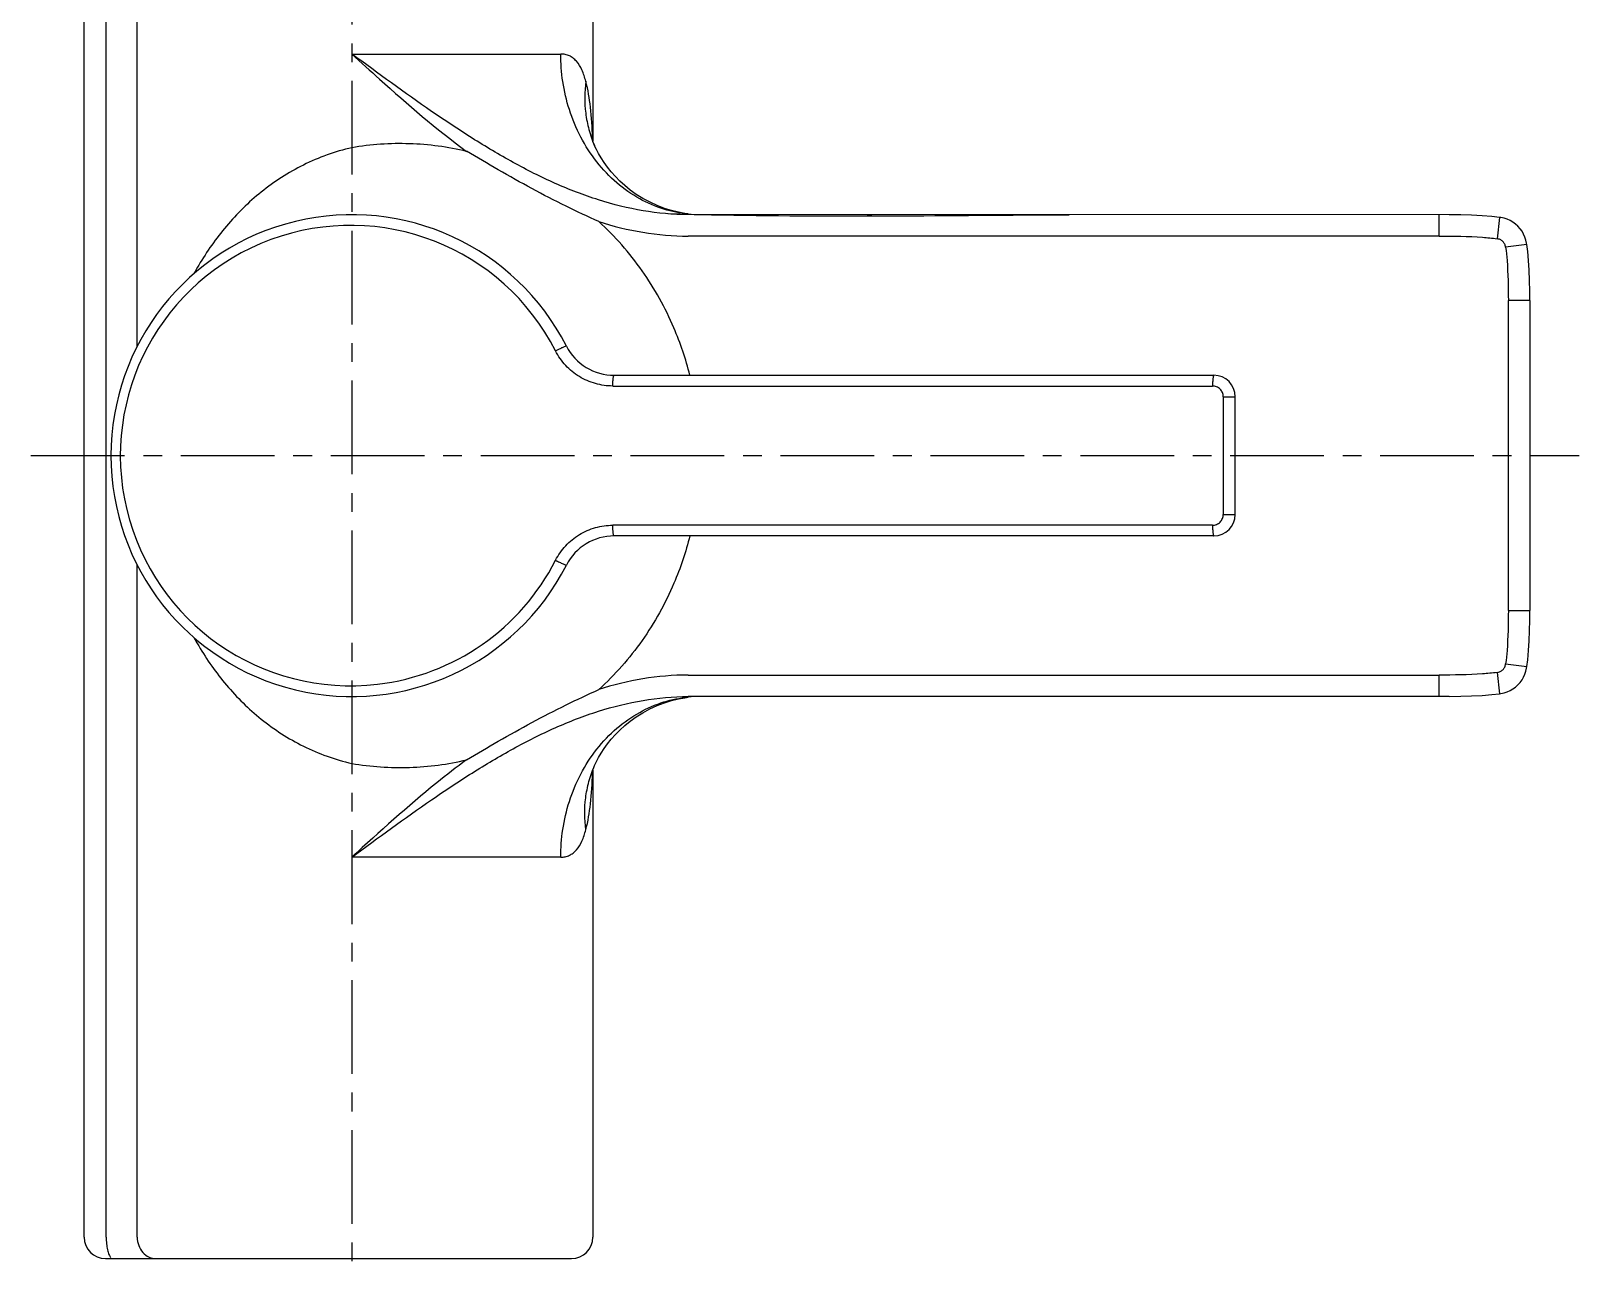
# Model space of a CAD drawing. Extents: x 38931 to 39525, y 15845 to 16265.
# Drawn here: x 39052.1 to 39196.6, y 16053.6 to 16170.2 of the extents above; entities that cross this region are included whole.
import ezdxf

# ---------------------------------------------------------------- set-up
doc = ezdxf.new("R2010")
doc.units = 0
doc.header["$LTSCALE"] = 7
doc.header["$MEASUREMENT"] = 0
doc.linetypes.add('CENTER', pattern=[2, 1.25, -0.25, 0.25, -0.25])
doc.layers.get('0').update_dxf_attribs({"color": 2, "linetype": 'CONTINUOUS'})
for name, color, linetype in [('08_ALL_FEATURES', 7, 'CONTINUOUS'), ('CL', 1, 'CENTER'), ('DWG', 7, 'CONTINUOUS')]:
    doc.layers.add(name, color=color, linetype=linetype)

msp = doc.modelspace()

# ---------------------------------------------------------------- linework, layer by layer
at = {"color": 7, "linetype": 'Continuous'}
for p, q in [((39059.07953, 16057.55868), (39059.07954, 16185.55897)), ((39061.97579, 16140.78151), (39061.97578, 16185.55897)), ((39061.97579, 16057.55868), (39061.97579, 16120.33197))]:
    msp.add_line(p, q, dxfattribs=at)
for points, knots in [([(39059.07956, 16057.55868), (39059.07971, 16057.35249), (39059.09862, 16056.95806), (39059.18119, 16056.4135), (39059.30773, 16055.97806), (39059.43497, 16055.73698), (39059.51195, 16055.65687)], [0, 0, 0, 0, 0.312440742, 0.597528108, 0.831655296, 1, 1, 1, 1]), ([(39061.97584, 16057.55868), (39061.97584, 16057.29956), (39062.06519, 16056.78405), (39062.45375, 16056.12111), (39063.04483, 16055.66745), (39063.52443, 16055.55868), (39063.7573, 16055.55868)], [0, 0, 0, 0, 0.263219181, 0.51884706, 0.763451649, 1, 1, 1, 1])]:
    msp.add_open_spline(points, degree=3, knots=knots, dxfattribs=at)
at = {"layer": '08_ALL_FEATURES', "color": 0, "linetype": 'Continuous'}
for p, q in [((39113.70984, 16153.09896), (39114.15065, 16153.08869)), ((39130.58986, 16152.94429), (39130.14, 16152.9434))]:
    msp.add_line(p, q, dxfattribs=at)
at = {"layer": '08_ALL_FEATURES', "color": 7, "linetype": 'Continuous'}
for p, q in [((39106.39182, 16137.05711), (39162.39692, 16137.05711)), ((39106.51369, 16138.05711), (39162.5188, 16138.05711)), ((39163.39692, 16136.05711), (39164.51879, 16136.05711)), ((39163.39692, 16136.05711), (39163.39692, 16125.05711)), ((39164.51879, 16125.05711), (39164.51879, 16136.05712)), ((39162.39692, 16124.05711), (39106.39182, 16124.05711)), ((39163.39692, 16125.05711), (39164.51879, 16125.05711)), ((39162.5188, 16123.05711), (39106.51369, 16123.05711))]:
    msp.add_line(p, q, dxfattribs=at)
for centre, radius, start, end in [((39082.01879, 16130.55711), 22.5, 27.0356953, 332.9643088), ((39081.89786, 16130.55892), 21.49806, 27.0325563, 276.7459139), ((39106.51369, 16143.05711), 5, 207.03566, 270), ((39162.51879, 16136.05711), 2, 0.0002807, 89.9998696), ((39162.51879, 16125.05711), 2, 270.000281, 359.9998797), ((39106.51369, 16118.05711), 5, 90, 152.9643054), ((39081.89767, 16130.55637), 21.49907, 276.7442667, 332.9651566)]:
    msp.add_arc(centre, radius, start, end, dxfattribs=at)
at = {"layer": '08_ALL_FEATURES', "color": 0, "linetype": 'Continuous'}
msp.add_arc((39133.36129, 16980.3985), 827.53291, 268.48890792, 268.63926747, dxfattribs=at)
msp.add_open_spline([(39114.15065, 16153.08869), (39114.63524, 16153.07758), (39126.25262, 16152.82512), (39137.86815, 16152.99479), (39148.99962, 16153.05629)], degree=3, knots=[0, 0, 0, 0, 0.041712149, 1, 1, 1, 1], dxfattribs=at)
at = {"layer": '08_ALL_FEATURES', "color": 7, "linetype": 'Continuous'}
for points, knots in [([(39102.00217, 16140.7754), (39101.94959, 16140.7584), (39101.81747, 16140.70325), (39101.59164, 16140.601), (39101.3251, 16140.4716), (39101.13909, 16140.3773), (39101.04721, 16140.32971)], [0, 0, 0, 0, 0.157224984, 0.406625745, 0.705607255, 1, 1, 1, 1]), ([(39106.39182, 16137.05711), (39105.84528, 16137.05602), (39104.74605, 16137.20977), (39103.2221, 16137.8723), (39101.93545, 16138.92818), (39101.29581, 16139.84001), (39101.04721, 16140.32971)], [0, 0, 0, 0, 0.249453051, 0.499170654, 0.749341698, 1, 1, 1, 1]), ([(39102.05979, 16140.78425), (39102.05896, 16140.78588), (39102.05269, 16140.78758), (39102.0337, 16140.785), (39102.01585, 16140.77982), (39102.00217, 16140.7754)], [0, 0, 0, 0, 0.092223178, 0.276579698, 1, 1, 1, 1]), ([(39106.39182, 16137.05711), (39106.39182, 16137.17984), (39106.3972, 16137.41596), (39106.41659, 16137.69524), (39106.44376, 16137.88247), (39106.46156, 16137.96714), (39106.47865, 16138.01622), (39106.49044, 16138.04105), (39106.50441, 16138.05711), (39106.51369, 16138.05711)], [0, 0, 0, 0, 0.360640047, 0.693758945, 0.822101361, 0.915771179, 0.94862854, 0.97274209, 1, 1, 1, 1]), ([(39163.39692, 16136.05711), (39163.39696, 16136.18758), (39163.34248, 16136.45034), (39163.12193, 16136.78423), (39162.78827, 16137.00376), (39162.5266, 16137.0573), (39162.39692, 16137.05711)], [0, 0, 0, 0, 0.250907916, 0.501125593, 0.75062017, 1, 1, 1, 1]), ([(39162.5188, 16138.05711), (39162.50952, 16138.05711), (39162.49555, 16138.04105), (39162.48375, 16138.01622), (39162.46667, 16137.96714), (39162.44887, 16137.88247), (39162.42169, 16137.69524), (39162.4023, 16137.41596), (39162.39693, 16137.17984), (39162.39693, 16137.05711)], [0, 0, 0, 0, 0.027257924, 0.051371486, 0.084228852, 0.177898685, 0.306241115, 0.63936, 1, 1, 1, 1]), ([(39101.04754, 16120.78436), (39101.29597, 16121.27412), (39101.93546, 16122.18606), (39103.22211, 16123.24193), (39104.74605, 16123.90445), (39105.84528, 16124.05821), (39106.39182, 16124.05711)], [0, 0, 0, 0, 0.250653568, 0.500824216, 0.750544347, 1, 1, 1, 1]), ([(39106.51369, 16123.05711), (39106.50441, 16123.05711), (39106.49044, 16123.07317), (39106.47865, 16123.098), (39106.46156, 16123.14708), (39106.44376, 16123.23175), (39106.41659, 16123.41898), (39106.3972, 16123.69827), (39106.39182, 16123.93438), (39106.39182, 16124.05711)], [0, 0, 0, 0, 0.02725791, 0.051371462, 0.084228817, 0.177898633, 0.306241055, 0.639359952, 1, 1, 1, 1]), ([(39162.39692, 16124.05711), (39162.52665, 16124.05605), (39162.78886, 16124.10936), (39163.12177, 16124.32998), (39163.34273, 16124.6636), (39163.3971, 16124.92655), (39163.39692, 16125.05711)], [0, 0, 0, 0, 0.249412974, 0.498912353, 0.749003243, 1, 1, 1, 1]), ([(39162.39693, 16124.05711), (39162.39693, 16123.93438), (39162.4023, 16123.69827), (39162.42169, 16123.41898), (39162.44887, 16123.23175), (39162.46667, 16123.14708), (39162.48375, 16123.098), (39162.49555, 16123.07317), (39162.50952, 16123.05711), (39162.5188, 16123.05711)], [0, 0, 0, 0, 0.360640028, 0.69375893, 0.822101357, 0.915771178, 0.948628536, 0.972742089, 1, 1, 1, 1]), ([(39101.04754, 16120.78436), (39101.10481, 16120.75469), (39101.22242, 16120.69459), (39101.4002, 16120.60616), (39101.57526, 16120.52191), (39101.73491, 16120.44792), (39101.8676, 16120.38992), (39101.95769, 16120.35386), (39102.01031, 16120.33578), (39102.03559, 16120.32922), (39102.05014, 16120.32644), (39102.05907, 16120.32773), (39102.06013, 16120.32981)], [0, 0, 0, 0, 0.173708529, 0.355655995, 0.534670821, 0.696912989, 0.829368044, 0.924948924, 0.957428426, 0.980065416, 0.993725324, 1, 1, 1, 1])]:
    msp.add_open_spline(points, degree=3, knots=knots, dxfattribs=at)
at = {"layer": 'CL'}
for p, q in [((39082.01879, 16207.55964), (39082.01879, 16053.55964)), ((39052.05227, 16130.5581), (39196.62161, 16130.5581))]:
    msp.add_line(p, q, dxfattribs=at)
at = {"layer": 'DWG', "linetype": 'Continuous'}
for p, q in [((39104.51879, 16203.55964), (39104.51879, 16159.94845)), ((39057.01879, 16057.55964), (39057.01879, 16185.55897)), ((39082.01863, 16168.05964), (39101.5277, 16168.05964)), ((39104.50152, 16160.00213), (39104.50066, 16160.07142)), ((39104.50255, 16160.00477), (39104.50086, 16160.07314)), ((39104.69019, 16159.50409), (39104.6937, 16159.49606)), ((39183.5496, 16151.05862), (39183.5496, 16153.05964)), ((39189.20549, 16152.79888), (39188.96111, 16150.81618)), ((39189.20574, 16152.80117), (39189.20549, 16152.79888)), ((39183.54965, 16151.0593), (39113.41943, 16151.05795)), ((39191.74944, 16150.26966), (39189.76546, 16150.01697)), ((39191.74943, 16150.26966), (39191.74769, 16150.26947)), ((39190.01879, 16116.08536), (39190.01879, 16145.03391)), ((39192.01879, 16145.03391), (39190.01879, 16145.03391)), ((39192.01879, 16145.03391), (39192.01879, 16116.08536)), ((39190.01879, 16116.08536), (39192.01879, 16116.08536)), ((39189.76546, 16111.1023), (39191.74944, 16110.84961)), ((39191.74769, 16110.8498), (39191.74943, 16110.84961)), ((39113.41943, 16110.06132), (39183.54965, 16110.05997)), ((39183.5496, 16108.05964), (39183.5496, 16110.06065)), ((39188.96111, 16110.30309), (39189.20574, 16108.3181)), ((39184.50478, 16108.06181), (39113.42153, 16108.05964)), ((39189.20549, 16108.32039), (39189.20574, 16108.3181)), ((39104.50136, 16101.0734), (39104.5019, 16101.11834)), ((39104.50152, 16101.07214), (39104.5026, 16101.11648)), ((39104.51879, 16101.1708), (39104.51879, 16057.55964)), ((39104.6903, 16101.61544), (39104.69341, 16101.62254)), ((39101.5277, 16093.05964), (39082.01863, 16093.05964)), ((39059.01879, 16055.55964), (39102.51879, 16055.55964))]:
    msp.add_line(p, q, dxfattribs=at)
for points in [[(39104.69021, 16159.50404), (39104.61332, 16159.68827), (39104.53258, 16159.90562), (39104.47996, 16160.06914), (39104.44878, 16160.18122), (39104.43353, 16160.24477), (39104.43179, 16160.25283)], [(39113.43033, 16153.13129), (39113.12703, 16153.16854), (39112.52449, 16153.27815), (39111.88242, 16153.43524), (39111.21587, 16153.64279), (39110.53789, 16153.90257), (39109.86396, 16154.21211), (39109.20594, 16154.56746), (39108.58418, 16154.9571), (39108.02266, 16155.35963), (39107.51162, 16155.77299), (39107.04914, 16156.19162), (39106.62785, 16156.61659), (39106.23841, 16157.05337), (39105.88596, 16157.49231), (39105.57117, 16157.92762), (39105.29564, 16158.35147), (39105.05958, 16158.75643), (39104.86242, 16159.13391), (39104.6937, 16159.49606)], [(39189.20574, 16152.80117), (39188.48697, 16152.88097), (39187.56408, 16152.95785), (39186.5922, 16153.01174), (39185.57196, 16153.04379), (39184.50478, 16153.05747), (39113.42153, 16153.05964)], [(39191.74943, 16150.26966), (39191.7294, 16150.4018), (39191.66416, 16150.68769), (39191.56961, 16150.96905), (39191.44637, 16151.24211), (39191.29516, 16151.50316), (39191.11654, 16151.74894), (39190.91242, 16151.97508), (39190.68495, 16152.17791), (39190.43764, 16152.35533), (39190.17485, 16152.50531), (39189.89971, 16152.62717), (39189.61595, 16152.7201), (39189.32751, 16152.78346), (39189.20574, 16152.80115)], [(39192.01879, 16145.03391), (39192.01455, 16145.92341), (39191.99576, 16146.91584), (39191.95865, 16147.86409), (39191.90159, 16148.76732), (39191.82428, 16149.62532), (39191.74944, 16150.26966)], [(39191.74944, 16110.84961), (39191.82428, 16111.49395), (39191.90159, 16112.35195), (39191.95865, 16113.25518), (39191.99576, 16114.20343), (39192.01455, 16115.19586), (39192.01879, 16116.08442)], [(39189.20574, 16108.31812), (39189.3275, 16108.33581), (39189.61595, 16108.39917), (39189.89971, 16108.4921), (39190.17485, 16108.61396), (39190.43764, 16108.76394), (39190.68495, 16108.94136), (39190.91241, 16109.14419), (39191.11654, 16109.37033), (39191.29516, 16109.61611), (39191.44637, 16109.87716), (39191.56961, 16110.15022), (39191.66416, 16110.43158), (39191.7294, 16110.71747), (39191.74943, 16110.84961)], [(39104.69352, 16101.62279), (39104.86244, 16101.98539), (39105.05934, 16102.36241), (39105.29506, 16102.76684), (39105.57015, 16103.19015), (39105.88439, 16103.62489), (39106.23619, 16104.06326), (39106.62483, 16104.49947), (39107.0452, 16104.92388), (39107.50656, 16105.34194), (39108.01621, 16105.75472), (39108.5762, 16106.15681), (39109.19622, 16106.54614), (39109.85291, 16106.90164), (39110.52671, 16107.21199), (39111.20528, 16107.47281), (39111.87295, 16107.68141), (39112.51639, 16107.83939), (39113.12031, 16107.94971), (39113.43038, 16107.98799)], [(39184.50478, 16108.06181), (39185.57196, 16108.07548), (39186.5922, 16108.10753), (39187.56408, 16108.16142), (39188.48697, 16108.2383), (39189.20574, 16108.3181)], [(39104.43727, 16100.90083), (39104.43076, 16100.86149), (39104.43362, 16100.87493), (39104.44898, 16100.93885), (39104.48023, 16101.05105), (39104.53286, 16101.21447), (39104.61354, 16101.43156), (39104.6903, 16101.61544)]]:
    msp.add_lwpolyline(points, dxfattribs=at)
for centre, radius, start, end in [((39056.36651, 16158.85044), 48.14988, 1.4551055, 1.6767801), ((39114.53429, 16164.34484), 11.2852, 264.3737393, 269.9852176), ((39114.53524, 16096.75521), 11.30443, 90.019028, 95.6206192), ((39056.02751, 16102.27797), 48.489, 358.3657156, 358.5750228), ((39059.01879, 16057.55964), 2, 180, 270), ((39102.51879, 16057.55964), 2, 270, 0)]:
    msp.add_arc(centre, radius, start, end, dxfattribs=at)
for points, knots in [([(39082.01877, 16168.05966), (39082.88213, 16167.27328), (39086.3445, 16164.12079), (39089.89834, 16161.05196), (39092.73426, 16158.97325)], [0, 0, 0, 0, 0.249318825, 1, 1, 1, 1]), ([(39113.42166, 16153.05964), (39112.01377, 16153.05951), (39109.17402, 16153.31755), (39105.01134, 16154.36034), (39100.96406, 16155.92461), (39097.04101, 16157.90513), (39093.21033, 16160.18863), (39088.1674, 16163.54478), (39084.48621, 16166.25329), (39082.01877, 16168.05965)], [0, 0, 0, 0, 0.119374169, 0.240403822, 0.362791033, 0.486516718, 0.612595722, 0.740714162, 1, 1, 1, 1]), ([(39113.4279, 16153.114), (39112.66136, 16153.18942), (39111.09018, 16153.50883), (39108.81767, 16154.48621), (39106.68268, 16155.9836), (39104.81668, 16157.94811), (39103.32407, 16160.27419), (39102.26697, 16162.82224), (39101.65848, 16165.44272), (39101.52766, 16167.20235), (39101.52766, 16168.05964)], [0, 0, 0, 0, 0.110633039, 0.22845251, 0.352903947, 0.482585373, 0.615169141, 0.747652755, 0.876863844, 1, 1, 1, 1]), ([(39103.86779, 16165.51419), (39103.77212, 16165.87738), (39103.55561, 16166.53968), (39103.13155, 16167.27811), (39102.69363, 16167.69035), (39102.33918, 16167.90866), (39101.94424, 16168.03657), (39101.66782, 16168.05964), (39101.5277, 16168.05964)], [0, 0, 0, 0, 0.30089386, 0.556933437, 0.67057821, 0.779536066, 0.887746596, 1, 1, 1, 1]), ([(39103.86798, 16165.51359), (39103.73986, 16164.52925), (39103.72965, 16162.99611), (39104.12682, 16160.98699), (39104.47722, 16159.99145), (39104.69021, 16159.50404)], [0, 0, 0, 0, 0.485802795, 0.739677614, 1, 1, 1, 1]), ([(39104.49577, 16160.25936), (39104.46797, 16161.2086), (39104.36555, 16162.97385), (39104.07574, 16164.72409), (39103.86784, 16165.51443)], [0, 0, 0, 0, 0.537471787, 1, 1, 1, 1]), ([(39082.01863, 16159.30901), (39081.23307, 16159.13253), (39079.68862, 16158.68347), (39076.77347, 16157.43919), (39073.49119, 16155.31813), (39070.75026, 16152.61759), (39068.90751, 16150.23548), (39067.93361, 16148.72578), (39067.41599, 16147.81491), (39067.27073, 16147.5496)], [0, 0, 0, 0, 0.0651730281, 0.1297928565, 0.2560776752, 0.378802708, 0.4393301849, 0.4996061779, 0.524072027, 0.524072027, 0.524072027, 0.524072027]), ([(39092.73448, 16158.97254), (39090.98908, 16159.38327), (39087.40273, 16159.86118), (39083.7908, 16159.61631), (39082.01863, 16159.30831)], [0, 0, 0, 0, 0.499213124, 1, 1, 1, 1]), ([(39105.07978, 16152.41232), (39104.05756, 16152.88102), (39101.95004, 16153.85794), (39098.82168, 16155.47627), (39095.73449, 16157.20708), (39093.71706, 16158.39455), (39092.73308, 16158.97486)], [0, 0, 0, 0, 0.241142813, 0.49802938, 0.755039803, 1, 1, 1, 1]), ([(39105.07963, 16152.41036), (39106.42559, 16151.98301), (39109.17806, 16151.30383), (39112.00697, 16151.05786), (39113.41943, 16151.05783)], [0, 0, 0, 0, 0.499950275, 1, 1, 1, 1]), ([(39113.58685, 16138.05711), (39113.20567, 16139.56712), (39112.05557, 16142.99079), (39109.79914, 16147.05687), (39107.27196, 16150.26665), (39105.83547, 16151.72356), (39105.07971, 16152.40908)], [0.309375949, 0.309375949, 0.309375949, 0.309375949, 0.5000187493, 0.749837775, 0.8749217168, 1, 1, 1, 1]), ([(39183.54965, 16151.05948), (39184.90451, 16151.05948), (39186.71369, 16151.04357), (39188.51291, 16150.87151), (39188.96109, 16150.81601)], [0, 0, 0, 0, 0.750009183, 1, 1, 1, 1]), ([(39189.76546, 16150.01697), (39189.75259, 16150.11758), (39189.69382, 16150.31603), (39189.51465, 16150.56888), (39189.26059, 16150.74645), (39189.06177, 16150.80371), (39188.96111, 16150.81618)], [0, 0, 0, 0, 0.250045326, 0.499997899, 0.749948977, 1, 1, 1, 1]), ([(39189.76546, 16150.01697), (39189.81828, 16149.60407), (39189.98742, 16147.94803), (39190.01879, 16146.28158), (39190.01879, 16145.03391)], [0, 0, 0, 0, 0.250169973, 1, 1, 1, 1]), ([(39113.58615, 16123.05711), (39113.20502, 16121.54776), (39112.05538, 16118.12469), (39109.79905, 16114.05926), (39107.27189, 16110.84959), (39105.8358, 16109.39228), (39105.07971, 16108.70711)], [0.3094605838, 0.3094605838, 0.3094605838, 0.3094605838, 0.5000228015, 0.7498422685, 0.8749211395, 1, 1, 1, 1]), ([(39190.01879, 16116.08536), (39190.01879, 16114.83769), (39189.98742, 16113.17124), (39189.81828, 16111.5152), (39189.76546, 16111.1023)], [0, 0, 0, 0, 0.749830027, 1, 1, 1, 1]), ([(39067.27277, 16113.56285), (39067.41741, 16113.29878), (39067.93439, 16112.38917), (39068.90757, 16110.88061), (39070.75032, 16108.49855), (39073.49123, 16105.79802), (39076.77349, 16103.67712), (39079.68853, 16102.43253), (39081.23309, 16101.98386), (39082.01863, 16101.80718)], [0.4760746154, 0.4760746154, 0.4760746154, 0.4760746154, 0.5004276261, 0.5606997683, 0.6212234423, 0.7439395131, 0.8702139798, 0.9348292916, 1, 1, 1, 1]), ([(39188.96111, 16110.30309), (39189.06177, 16110.31556), (39189.26059, 16110.37283), (39189.51466, 16110.5504), (39189.69383, 16110.80324), (39189.75259, 16111.0017), (39189.76546, 16111.1023)], [0, 0, 0, 0, 0.250061415, 0.500003846, 0.749967404, 1, 1, 1, 1]), ([(39113.41943, 16110.06145), (39112.00697, 16110.06141), (39109.17806, 16109.81544), (39106.42559, 16109.13626), (39105.07963, 16108.70891)], [0, 0, 0, 0, 0.500049725, 1, 1, 1, 1]), ([(39188.96109, 16110.30327), (39188.51291, 16110.24776), (39186.71369, 16110.0757), (39184.90451, 16110.0598), (39183.54965, 16110.05979)], [0, 0, 0, 0, 0.249990817, 1, 1, 1, 1]), ([(39082.01877, 16093.05962), (39084.48621, 16094.86598), (39088.1674, 16097.57449), (39093.21033, 16100.93064), (39097.04101, 16103.21414), (39100.96405, 16105.19466), (39105.01134, 16106.75893), (39109.17402, 16107.80172), (39112.01377, 16108.05976), (39113.42166, 16108.05964)], [0, 0, 0, 0, 0.259285838, 0.387404278, 0.513483282, 0.637208967, 0.759596178, 0.880625831, 1, 1, 1, 1]), ([(39092.73308, 16102.1475), (39093.71706, 16102.7278), (39095.73449, 16103.91527), (39098.82168, 16105.64609), (39101.95004, 16107.26441), (39104.05756, 16108.24133), (39105.07978, 16108.71003)], [0, 0, 0, 0, 0.244960197, 0.50197062, 0.758857187, 1, 1, 1, 1]), ([(39101.52766, 16093.05964), (39101.52766, 16093.91693), (39101.65848, 16095.67657), (39102.26699, 16098.29708), (39103.3241, 16100.84515), (39104.81675, 16103.17124), (39106.68277, 16105.13576), (39108.8178, 16106.63313), (39111.09034, 16107.61049), (39112.66152, 16107.92987), (39113.42807, 16108.00529)], [0, 0, 0, 0, 0.123136359, 0.252347691, 0.384831525, 0.517415424, 0.647096846, 0.771548132, 0.889367329, 1, 1, 1, 1]), ([(39082.01863, 16101.80788), (39083.7908, 16101.49988), (39087.40273, 16101.25502), (39090.98908, 16101.73292), (39092.73448, 16102.14365)], [0, 0, 0, 0, 0.500786876, 1, 1, 1, 1]), ([(39092.73426, 16102.14602), (39091.78967, 16101.45365), (39088.08505, 16098.58233), (39084.61639, 16095.42562), (39082.01877, 16093.05962)], [0, 0, 0, 0, 0.24999321, 1, 1, 1, 1]), ([(39103.86794, 16095.60551), (39103.73981, 16096.58993), (39103.7296, 16098.1232), (39104.12685, 16100.13247), (39104.47732, 16101.12808), (39104.69034, 16101.61552)], [0, 0, 0, 0, 0.485802095, 0.739677144, 1, 1, 1, 1]), ([(39103.86784, 16095.60485), (39104.07703, 16096.40009), (39104.36782, 16098.16214), (39104.4695, 16099.93917), (39104.49679, 16100.89507)], [0, 0, 0, 0, 0.462331292, 1, 1, 1, 1]), ([(39101.5277, 16093.05964), (39101.66782, 16093.05963), (39101.94424, 16093.08271), (39102.33918, 16093.21061), (39102.69363, 16093.42893), (39103.13156, 16093.84116), (39103.55561, 16094.57959), (39103.77212, 16095.24189), (39103.86779, 16095.60508)], [0, 0, 0, 0, 0.112253768, 0.220464674, 0.329423257, 0.443067333, 0.699107407, 1, 1, 1, 1])]:
    msp.add_open_spline(points, degree=3, knots=knots, dxfattribs=at)

doc.saveas('drawing.dxf')
